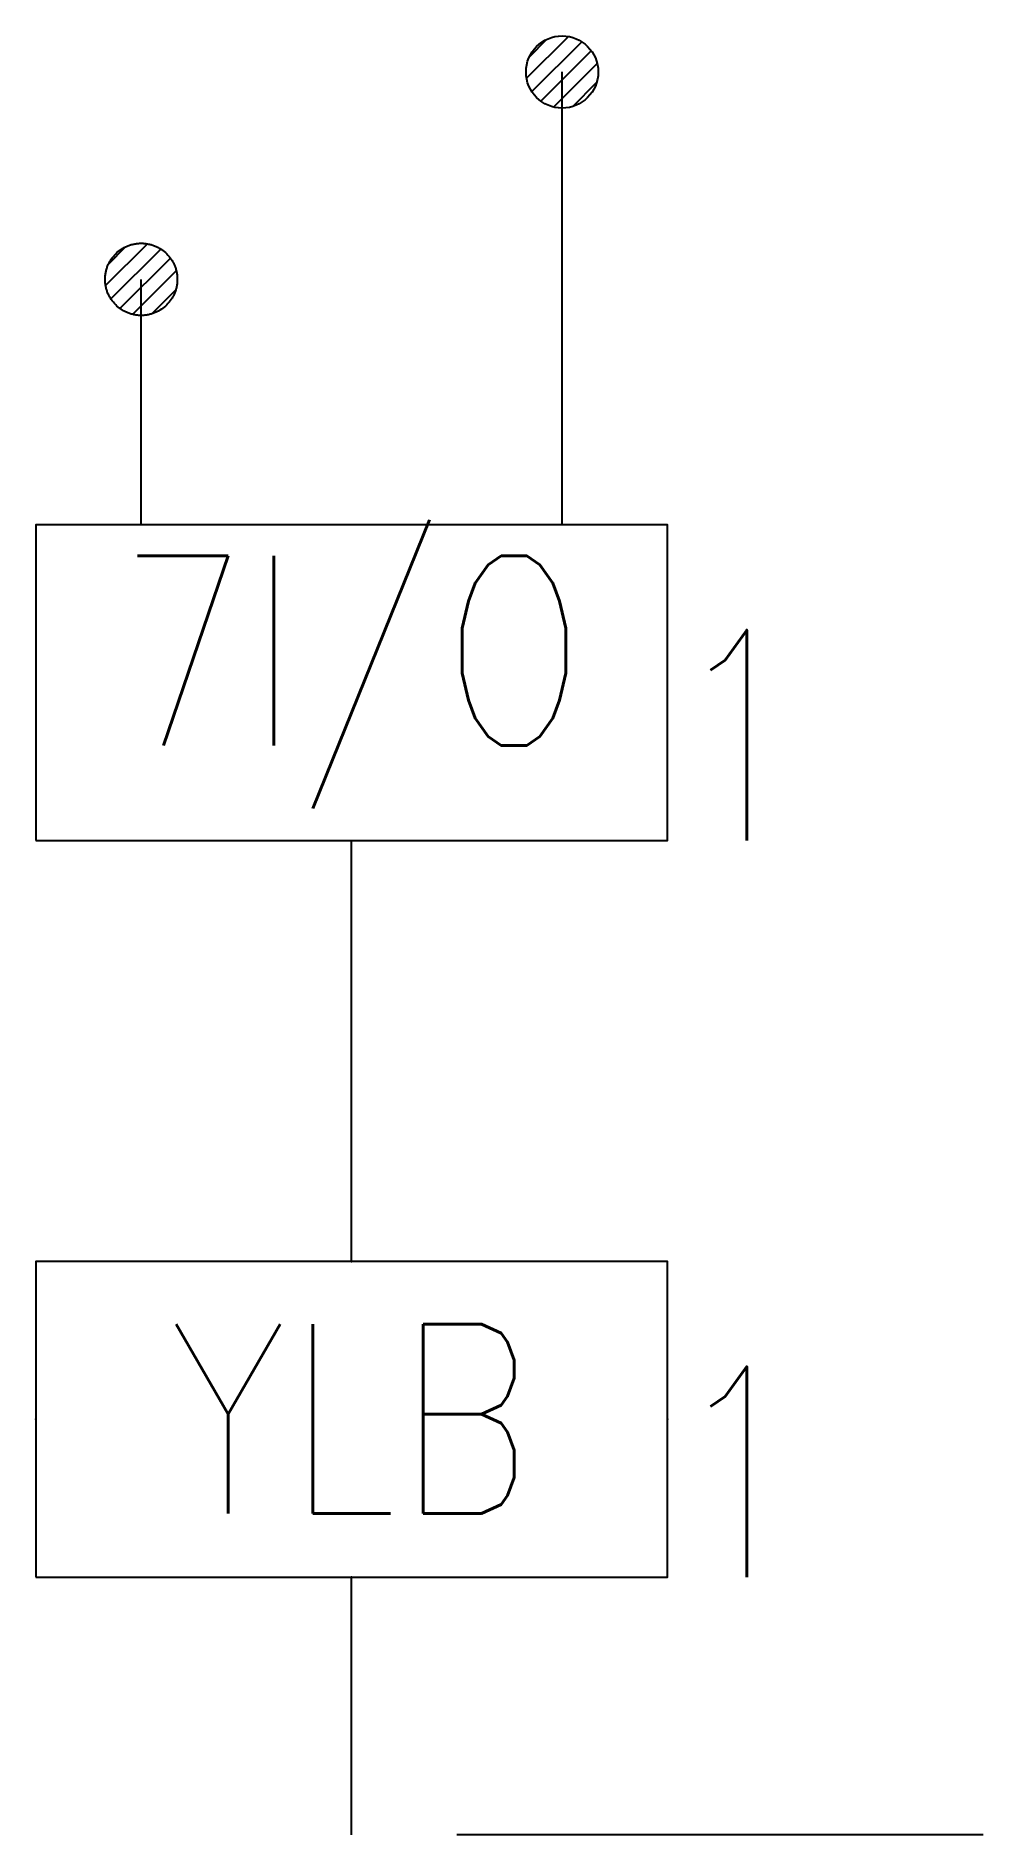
# Model space of a CAD drawing. Header units: millimetres. Extents: x 0 to 900, y 300 to 2010.
import ezdxf

# ---------------------------------------------------------------- set-up
doc = ezdxf.new("R2010")
doc.units = ezdxf.units.MM
doc.header["$LTSCALE"] = 1000
doc.linetypes.add('DASH', pattern=[0.35, 0.25, -0.1])
doc.linetypes.add('DASHDOT', pattern=[1, 0.5, -0.25, 0, -0.25])
doc.layers.add('E-EQUIP', color=4, linetype='Continuous')
doc.layers.add('E-SYST', color=7, linetype='Continuous')
doc.styles.add('E-TEXT', font='romans.shx', dxfattribs={"width": 0.8, "bigfont": 'hztxt.shx'})

# ---------------------------------------------------------------- blocks, each defined once
blk = doc.blocks.new('FA-消防水泵模块')
blk.add_lwpolyline([(-3, 0), (3, 0), (3, 3), (-3, 3)], close=True)
at = {"color": 6, "insert": (0, 1.504), "char_height": 1.8, "width": 6, "attachment_point": 5, "line_spacing_factor": 0.6, "style": 'E-TEXT'}
blk.add_mtext('7I/O', dxfattribs=at)
blk = doc.blocks.new('FA-32-雨淋泵控制箱')
blk.add_lwpolyline([(-3, 0), (3, 0), (3, 3), (-3, 3)], close=True)
for p in [(0, 3), (-3, 1.5), (3, 1.5), (0, 0)]:
    blk.add_point(p)
at = {"color": 6, "insert": (0, 1.504), "char_height": 1.8, "width": 6, "attachment_point": 5, "line_spacing_factor": 0.6, "style": 'E-TEXT'}
blk.add_mtext('YLB', dxfattribs=at)

msp = doc.modelspace()

# ---------------------------------------------------------------- hatches: boundary and pattern name
at = {"layer": 'E-SYST'}
h = msp.add_hatch(dxfattribs=at)
h.set_pattern_fill('ANSI31', color=11, scale=100, style=0)
h.set_pattern_definition([(45, (-380952.82, -218635.108), (-8.83883476, 8.83883476), [])])
h.paths.add_polyline_path([(534.3, 1976.1, 1), (465.7, 1976.1, 1)])
at = {"layer": 'E-SYST', "linetype": 'DASH'}
h = msp.add_hatch(dxfattribs=at)
h.set_pattern_fill('ANSI31', color=2, scale=100, style=0)
h.set_pattern_definition([(45, (-381352.82, -218832.163), (-8.83883476, 8.83883476), [])])
h.paths.add_polyline_path([(134.3, 1779, 1), (65.7, 1779, 1)])

# ---------------------------------------------------------------- linework, layer by layer
at = {"layer": 'E-SYST', "color": 11}
for p, q in [((500, 1545.7), (500, 1976.1)), ((300, 845.7), (300, 1245.7))]:
    msp.add_line(p, q, dxfattribs=at)
at = {"layer": 'E-SYST', "color": 2, "linetype": 'DASH'}
msp.add_line((100, 1545.7), (100, 1779), dxfattribs=at)
at = {"layer": 'E-SYST', "color": 0, "linetype": 'DASHDOT'}
for p, q in [((300, 300.5), (300, 545.7)), ((900, 300.5), (300, 300.5))]:
    msp.add_line(p, q, dxfattribs=at)
at = {"layer": 'E-SYST', "color": 11}
msp.add_circle((500, 1976.1), 34.3, dxfattribs=at)
at = {"layer": 'E-SYST', "color": 2, "linetype": 'DASH'}
msp.add_circle((100, 1779), 34.3, dxfattribs=at)

# ---------------------------------------------------------------- block references
at = {"layer": 'E-EQUIP', "xscale": 100, "yscale": 100, "zscale": 100}
for name, p in [('FA-消防水泵模块', (300, 1245.7)), ('FA-32-雨淋泵控制箱', (300, 545.7))]:
    msp.add_blockref(name, p, dxfattribs=at)

# ---------------------------------------------------------------- texts
at = {"layer": 'E-SYST', "color": 6, "style": 'E-TEXT', "width": 0.8}
for p in [(600, 1245.7), (600, 545.7)]:
    msp.add_text('1', height=200, rotation=0, dxfattribs=at).set_placement(p)

doc.saveas('drawing.dxf')
